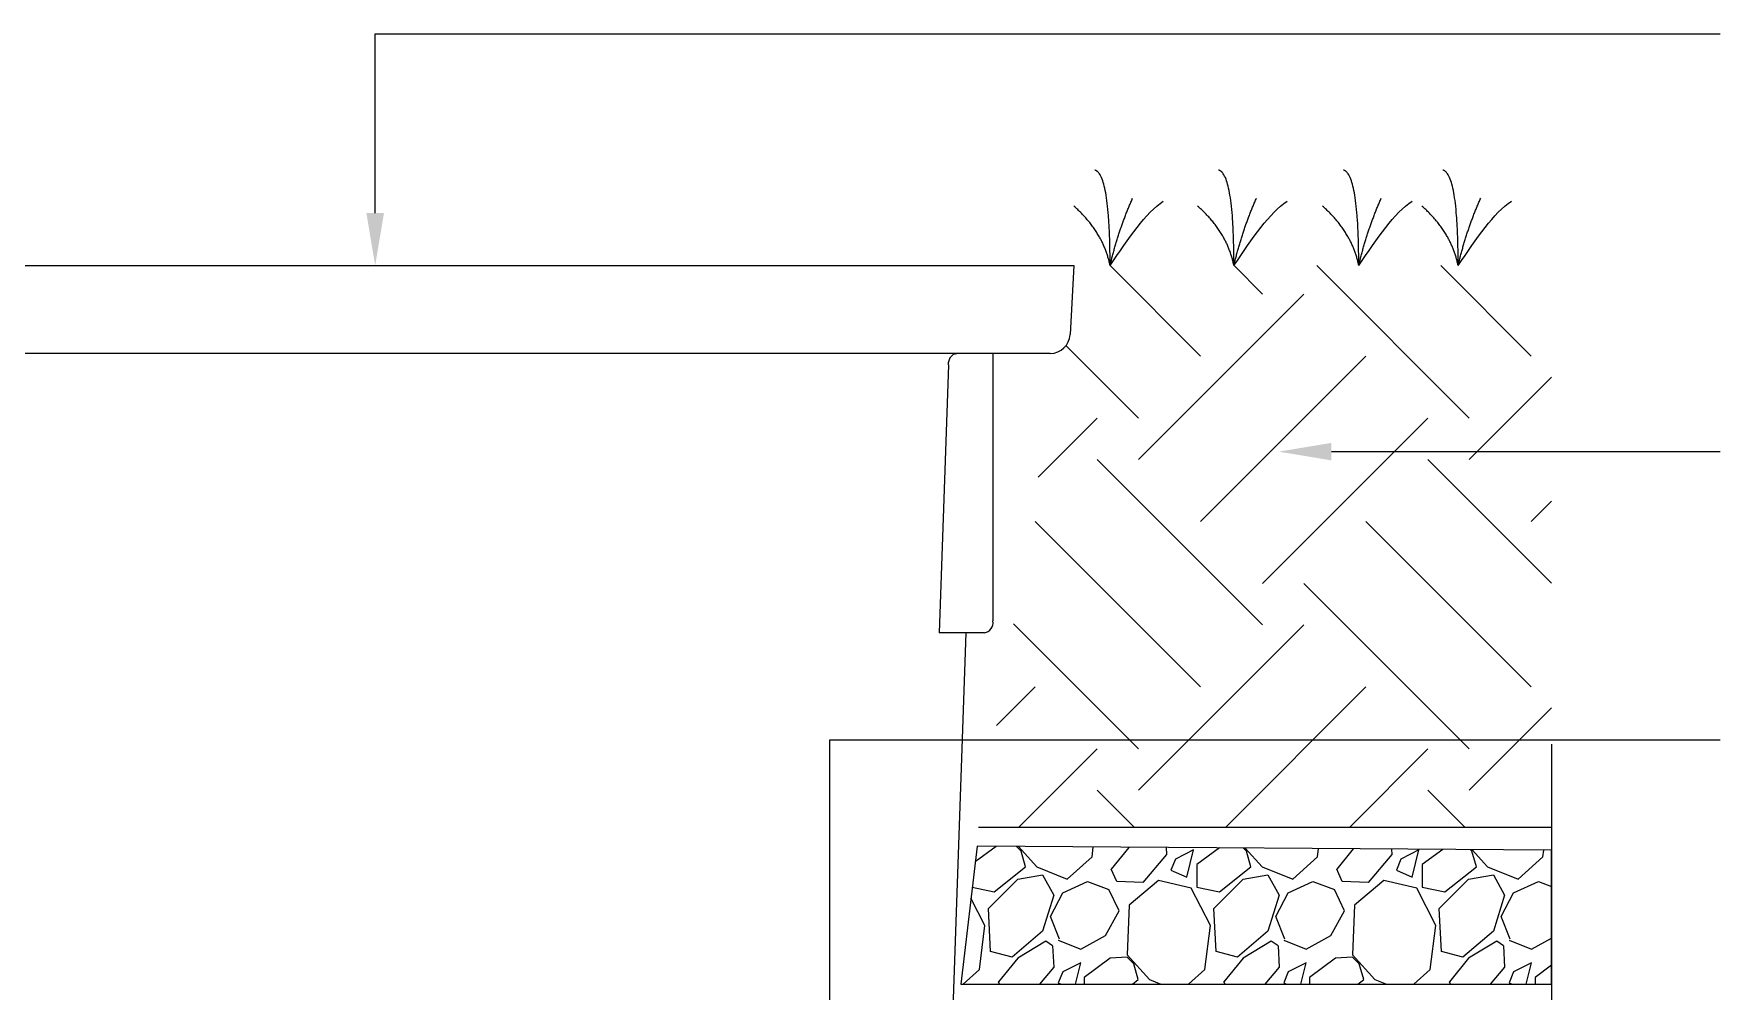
# Model space of a CAD drawing. Header units: millimetres. Extents: x 4229 to 8429, y -1187 to 1783.
# Drawn here: x 6060.5 to 6381.1, y -336.2 to -154.2 of the extents above; entities that cross this region are included whole.
import ezdxf

# ---------------------------------------------------------------- set-up
doc = ezdxf.new("R2010")
doc.units = ezdxf.units.MM

msp = doc.modelspace()

# ---------------------------------------------------------------- linework, layer by layer
at = {"lineweight": 5}
for p, q in [((6125.44, -188.32), (6125.44, -154.24)), ((6125.44, -154.24), (6381.11, -154.24)), ((6307.19, -233.68), (6381.11, -233.68)), ((6211.87, -359.37), (6211.87, -288.43)), ((6211.87, -288.43), (6381.11, -288.43)), ((6349.04, -289.31), (6349.04, -376.94)), ((6349.04, -305.1), (6240.13, -305.1)), ((6239.85, -308.69), (6236.75, -334.91)), ((6349.04, -309.44), (6239.85, -308.69)), ((6349.04, -334.91), (6349.04, -309.44)), ((6236.75, -334.91), (6349.04, -334.91))]:
    msp.add_line(p, q, dxfattribs=at)
at = {"linetype": 'Continuous', "lineweight": 5}
for p, q in [((5992.64, -198.32), (6258.24, -198.32)), ((6258.24, -198.32), (6257.55, -211.42)), ((6282.33, -215.52), (6265.13, -198.32)), ((6294.11, -203.73), (6288.7, -198.32)), ((6333.4, -227.3), (6304.42, -198.32)), ((6345.19, -215.52), (6327.99, -198.32)), ((6270.54, -235.16), (6301.97, -203.73)), ((6270.54, -227.3), (6256.77, -213.54)), ((6253.76, -215.02), (5997.11, -215.02)), ((6234.39, -217.18), (6232.61, -268.14)), ((6242.86, -215.02), (6242.86, -265.86)), ((6282.33, -246.95), (6313.76, -215.52)), ((6333.4, -235.16), (6349.04, -219.52)), ((6251.48, -238.51), (6262.68, -227.3)), ((6294.11, -258.74), (6325.54, -227.3)), ((6294.11, -266.59), (6262.68, -235.16)), ((6349.04, -258.66), (6325.54, -235.16)), ((6345.19, -246.95), (6349.04, -243.1)), ((6282.33, -278.38), (6250.89, -246.95)), ((6345.19, -278.38), (6313.76, -246.95)), ((6333.4, -290.17), (6301.97, -258.74)), ((6237.74, -268.14), (6231.81, -437.89)), ((6241.26, -268.14), (6232.61, -268.14)), ((6270.54, -290.17), (6246.78, -266.41)), ((6270.54, -298.02), (6301.97, -266.59)), ((6243.53, -285.74), (6250.89, -278.38)), ((6287.04, -305.1), (6313.76, -278.38)), ((6333.4, -298.02), (6349.04, -282.38)), ((6247.75, -305.1), (6262.68, -290.17)), ((6310.61, -305.1), (6325.54, -290.17)), ((6269.76, -305.1), (6262.68, -298.02)), ((6332.62, -305.1), (6325.54, -298.02)), ((6243.47, -308.71), (6239.5, -311.65)), ((6248.21, -309.61), (6247.34, -308.74)), ((6247.7, -308.74), (6251.21, -312.61)), ((6249.07, -312.61), (6248.21, -309.61)), ((6256.99, -314.96), (6261.71, -310.68)), ((6261.71, -310.68), (6261.94, -308.84)), ((6268.7, -308.89), (6265.35, -313.03)), ((6275.85, -310.25), (6271.35, -315.6)), ((6275.78, -308.94), (6275.85, -310.25)), ((6280.99, -309.39), (6277.56, -311.11)), ((6279.7, -314.53), (6280.99, -309.39)), ((6285.92, -309.01), (6281.63, -312.18)), ((6291.06, -309.61), (6290.49, -309.04)), ((6290.82, -309.04), (6294.06, -312.61)), ((6291.91, -312.61), (6291.06, -309.61)), ((6299.84, -314.96), (6304.55, -310.68)), ((6304.55, -310.68), (6304.75, -309.14)), ((6311.31, -309.18), (6308.2, -313.03)), ((6318.69, -310.25), (6314.19, -315.6)), ((6318.64, -309.23), (6318.69, -310.25)), ((6323.84, -309.39), (6320.41, -311.11)), ((6322.55, -314.53), (6323.84, -309.39)), ((6328.37, -309.3), (6324.48, -312.18)), ((6333.9, -309.61), (6333.64, -309.34)), ((6334.76, -312.61), (6333.9, -309.61)), ((6333.93, -309.34), (6336.9, -312.61)), ((6342.69, -314.96), (6347.4, -310.68)), ((6347.4, -310.68), (6347.56, -309.43)), ((6243.07, -317.32), (6249.07, -312.61)), ((6247.57, -314.96), (6252.28, -314.11)), ((6251.21, -312.61), (6256.99, -314.96)), ((6252.28, -314.11), (6254.42, -317.96)), ((6266.42, -315.39), (6265.35, -313.03)), ((6277.56, -311.11), (6276.7, -313.25)), ((6276.7, -313.25), (6279.7, -314.53)), ((6281.63, -312.18), (6281.63, -316.46)), ((6285.92, -317.32), (6291.91, -312.61)), ((6290.41, -314.96), (6295.13, -314.11)), ((6294.06, -312.61), (6299.84, -314.96)), ((6295.13, -314.11), (6297.27, -317.96)), ((6309.27, -315.39), (6308.2, -313.03)), ((6320.41, -311.11), (6319.55, -313.25)), ((6319.55, -313.25), (6322.55, -314.53)), ((6324.48, -312.18), (6324.48, -316.46)), ((6328.76, -317.32), (6334.76, -312.61)), ((6333.26, -314.96), (6337.98, -314.11)), ((6336.9, -312.61), (6342.69, -314.96)), ((6337.98, -314.11), (6340.12, -317.96)), ((6238.93, -316.49), (6243.07, -317.32)), ((6242, -320.53), (6247.57, -314.96)), ((6256.14, -317.53), (6260.85, -315.39)), ((6260.85, -315.39), (6264.92, -316.89)), ((6266.85, -320.96), (6264.92, -316.89)), ((6271.35, -315.6), (6266.42, -315.39)), ((6274.35, -315.18), (6268.78, -319.89)), ((6280.56, -316.68), (6274.35, -315.18)), ((6284.2, -323.75), (6280.56, -316.68)), ((6281.63, -316.46), (6285.92, -317.32)), ((6284.84, -320.53), (6290.41, -314.96)), ((6298.98, -317.53), (6303.7, -315.39)), ((6303.7, -315.39), (6307.77, -316.89)), ((6309.7, -320.96), (6307.77, -316.89)), ((6314.19, -315.6), (6309.27, -315.39)), ((6317.19, -315.18), (6311.62, -319.89)), ((6323.41, -316.68), (6317.19, -315.18)), ((6327.05, -323.75), (6323.41, -316.68)), ((6324.48, -316.46), (6328.76, -317.32)), ((6327.69, -320.53), (6333.26, -314.96)), ((6341.83, -317.53), (6346.54, -315.39)), ((6346.54, -315.39), (6349.04, -316.31)), ((6241.35, -323.75), (6238.68, -318.56)), ((6242.43, -328.67), (6242, -320.53)), ((6254.42, -317.96), (6252.28, -324.82)), ((6253.78, -322.03), (6256.14, -317.53)), ((6268.78, -319.89), (6268.35, -329.32)), ((6285.27, -328.67), (6284.84, -320.53)), ((6297.27, -317.96), (6295.13, -324.82)), ((6296.63, -322.03), (6298.98, -317.53)), ((6311.62, -319.89), (6311.2, -329.32)), ((6328.12, -328.67), (6327.69, -320.53)), ((6340.12, -317.96), (6337.98, -324.82)), ((6339.47, -322.03), (6341.83, -317.53)), ((6240.28, -332.1), (6241.35, -323.75)), ((6255.49, -326.32), (6253.78, -322.03)), ((6264.28, -325.67), (6266.85, -320.96)), ((6283.13, -332.1), (6284.2, -323.75)), ((6298.34, -326.32), (6296.63, -322.03)), ((6307.12, -325.67), (6309.7, -320.96)), ((6325.98, -332.1), (6327.05, -323.75)), ((6341.19, -326.32), (6339.47, -322.03)), ((6252.28, -324.82), (6246.5, -329.74)), ((6252.92, -326.75), (6247.57, -329.96)), ((6254.21, -327.6), (6252.92, -326.75)), ((6255.28, -326.53), (6259.56, -328.24)), ((6259.56, -328.24), (6264.28, -325.67)), ((6295.13, -324.82), (6289.34, -329.74)), ((6295.77, -326.75), (6290.41, -329.96)), ((6297.06, -327.6), (6295.77, -326.75)), ((6298.13, -326.53), (6302.41, -328.24)), ((6302.41, -328.24), (6307.12, -325.67)), ((6337.98, -324.82), (6332.19, -329.74)), ((6338.62, -326.75), (6333.26, -329.96)), ((6339.9, -327.6), (6338.62, -326.75)), ((6340.97, -326.53), (6345.26, -328.24)), ((6345.26, -328.24), (6349.04, -326.18)), ((6246.5, -329.74), (6242.43, -328.67)), ((6247.57, -329.96), (6243.93, -334.46)), ((6254.21, -327.6), (6254.42, -331.67)), ((6265.13, -329.96), (6260.21, -333.6)), ((6268.35, -329.74), (6265.13, -329.96)), ((6268.35, -329.32), (6272.63, -334.03)), ((6269.63, -331.03), (6268.35, -329.74)), ((6289.34, -329.74), (6285.27, -328.67)), ((6290.41, -329.96), (6286.77, -334.46)), ((6297.06, -327.6), (6297.27, -331.67)), ((6307.98, -329.96), (6303.05, -333.6)), ((6311.2, -329.74), (6307.98, -329.96)), ((6311.2, -329.32), (6315.48, -334.03)), ((6312.48, -331.03), (6311.2, -329.74)), ((6332.19, -329.74), (6328.12, -328.67)), ((6333.26, -329.96), (6329.62, -334.46)), ((6339.9, -327.6), (6340.12, -331.67)), ((6237.19, -334.91), (6240.28, -332.1)), ((6254.42, -331.67), (6251.7, -334.91)), ((6256.14, -332.53), (6255.28, -334.67)), ((6259.56, -330.82), (6256.14, -332.53)), ((6258.54, -334.91), (6259.56, -330.82)), ((6270.49, -334.03), (6269.63, -331.03)), ((6280.04, -334.91), (6283.13, -332.1)), ((6297.27, -331.67), (6294.55, -334.91)), ((6298.98, -332.53), (6298.13, -334.67)), ((6302.41, -330.82), (6298.98, -332.53)), ((6301.39, -334.91), (6302.41, -330.82)), ((6313.34, -334.03), (6312.48, -331.03)), ((6322.89, -334.91), (6325.98, -332.1)), ((6340.12, -331.67), (6337.4, -334.91)), ((6341.83, -332.53), (6340.97, -334.67)), ((6345.26, -330.82), (6341.83, -332.53)), ((6344.23, -334.91), (6345.26, -330.82)), ((6349.04, -331.28), (6345.9, -333.6)), ((6244.13, -334.91), (6243.93, -334.46)), ((6255.28, -334.67), (6255.84, -334.91)), ((6260.21, -333.6), (6260.21, -334.91)), ((6269.37, -334.91), (6270.49, -334.03)), ((6272.63, -334.03), (6274.8, -334.91)), ((6286.98, -334.91), (6286.77, -334.46)), ((6298.13, -334.67), (6298.69, -334.91)), ((6303.05, -333.6), (6303.05, -334.91)), ((6312.21, -334.91), (6313.34, -334.03)), ((6315.48, -334.03), (6317.65, -334.91)), ((6329.83, -334.91), (6329.62, -334.46)), ((6340.97, -334.67), (6341.54, -334.91)), ((6345.9, -333.6), (6345.9, -334.91))]:
    msp.add_line(p, q, dxfattribs=at)
for centre, radius, start, end in [((6253.76, -211.22), 3.79, 270, 357), ((6240.85, -266.14), 2.03, 281.4218, 8.0495)]:
    msp.add_arc(centre, radius, start, end, dxfattribs=at)
at = {"lineweight": 5}
for points, degree in [([(6265.13, -198.32), (6265.13, -180.87), (6262.21, -180.16)], 2), ([(6288.67, -198.32), (6288.67, -180.87), (6285.76, -180.16)], 2), ([(6312.4, -198.32), (6312.4, -180.87), (6309.48, -180.16)], 2), ([(6331.29, -198.32), (6331.29, -180.87), (6328.38, -180.16)], 2), ([(6265.13, -198.32), (6266.68, -191.63), (6269.42, -185.51)], 2), ([(6288.67, -198.32), (6290.22, -191.63), (6292.96, -185.51)], 2), ([(6312.4, -198.32), (6313.95, -191.63), (6316.68, -185.51)], 2), ([(6331.29, -198.32), (6332.84, -191.63), (6335.58, -185.51)], 2), ([(6265.13, -198.32), (6263.88, -191.99), (6258.23, -186.99)], 2), ([(6265.13, -198.32), (6268.64, -193.06), (6271.91, -188.3), (6275.25, -186.04)], 3), ([(6288.67, -198.32), (6287.42, -191.99), (6281.77, -186.99)], 2), ([(6288.67, -198.32), (6292.18, -193.06), (6295.46, -188.3), (6298.79, -186.04)], 3), ([(6312.4, -198.32), (6311.15, -191.99), (6305.5, -186.99)], 2), ([(6312.4, -198.32), (6315.91, -193.06), (6319.18, -188.3), (6322.52, -186.04)], 3), ([(6331.29, -198.32), (6330.04, -191.99), (6324.39, -186.99)], 2), ([(6331.29, -198.32), (6334.8, -193.06), (6338.08, -188.3), (6341.41, -186.04)], 3)]:
    msp.add_open_spline(points, degree=degree, dxfattribs=at)
at = {"linetype": 'Continuous', "lineweight": 5}
msp.add_open_spline([(6234.39, -217.18), (6234.39, -217.04), (6234.41, -216.89), (6234.45, -216.61), (6234.49, -216.48), (6234.57, -216.21), (6234.62, -216.09), (6234.74, -215.85), (6234.81, -215.74), (6234.96, -215.55), (6235.04, -215.46), (6235.21, -215.3), (6235.3, -215.23), (6235.59, -215.07), (6235.79, -215.02), (6236, -215.02)], degree=3, knots=[0, 0, 0, 0, 0.125, 0.125, 0.25, 0.25, 0.375, 0.375, 0.5, 0.5, 0.625, 0.625, 0.75, 0.75, 1, 1, 1, 1], dxfattribs=at)
at = {"lineweight": 5}
for points in [[(6127.11, -188.32), (6125.44, -198.32), (6123.77, -188.32)], [(6307.19, -235.34), (6297.19, -233.68), (6307.19, -232.01)]]:
    msp.add_solid(points, dxfattribs=at)

doc.saveas('drawing.dxf')
